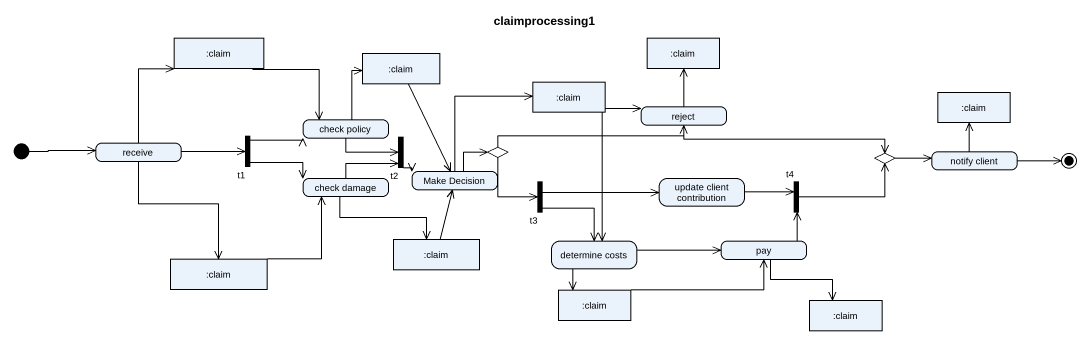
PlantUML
@startuml
title claimprocessing1
hide empty description
state ":claim" as claim <<object>>
state ":claim" as claim_2 <<object>>
state ":claim" as claim_3 <<object>>
state ":claim" as claim_4 <<object>>
state "check policy" as check_policy
state reject
state ":claim" as claim_5 <<object>>
state receive
state t1 <<fork>>
state t2 <<join>>
state choice1 <<choice>>
state choice2 <<choice>>
state "notify client" as notify_client
state "check damage" as check_damage
state "Make Decision" as Make_Decision
state t3 <<fork>>
state "update client contribution" as update_client_contribution
state t4 <<join>>
state ":claim" as claim_6 <<object>>
state "determine costs" as determine_costs
state pay
state ":claim" as claim_7 <<object>>
state ":claim" as claim_8 <<object>>
state ":claim" as claim_9 <<object>>
[*] -right-> receive
claim -right-> check_policy
claim_3 --> Make_Decision
claim_4 -right-> reject
claim_4 --> determine_costs
check_policy -up-> claim_3
check_policy -right-> t2
reject -up-> claim_2
reject -right-> choice2
receive -up-> claim
receive -right-> t1
receive --> claim_7
t1 -right-> check_policy
t1 -right-> check_damage
t2 -right-> Make_Decision
choice1 -right-> reject
choice1 --> t3
choice2 -right-> notify_client
notify_client -up-> claim_5
check_damage -up-> t2
check_damage --> claim_6
Make_Decision -up-> claim_4
Make_Decision -up-> choice1
t3 -right-> update_client_contribution
t3 --> determine_costs
update_client_contribution -right-> t4
t4 -right-> choice2
claim_6 -up-> Make_Decision
determine_costs -right-> pay
determine_costs --> claim_8
pay -up-> t4
pay --> claim_9
claim_7 -up-> check_damage
claim_8 -right-> pay
notify_client -right-> [*]
@enduml
